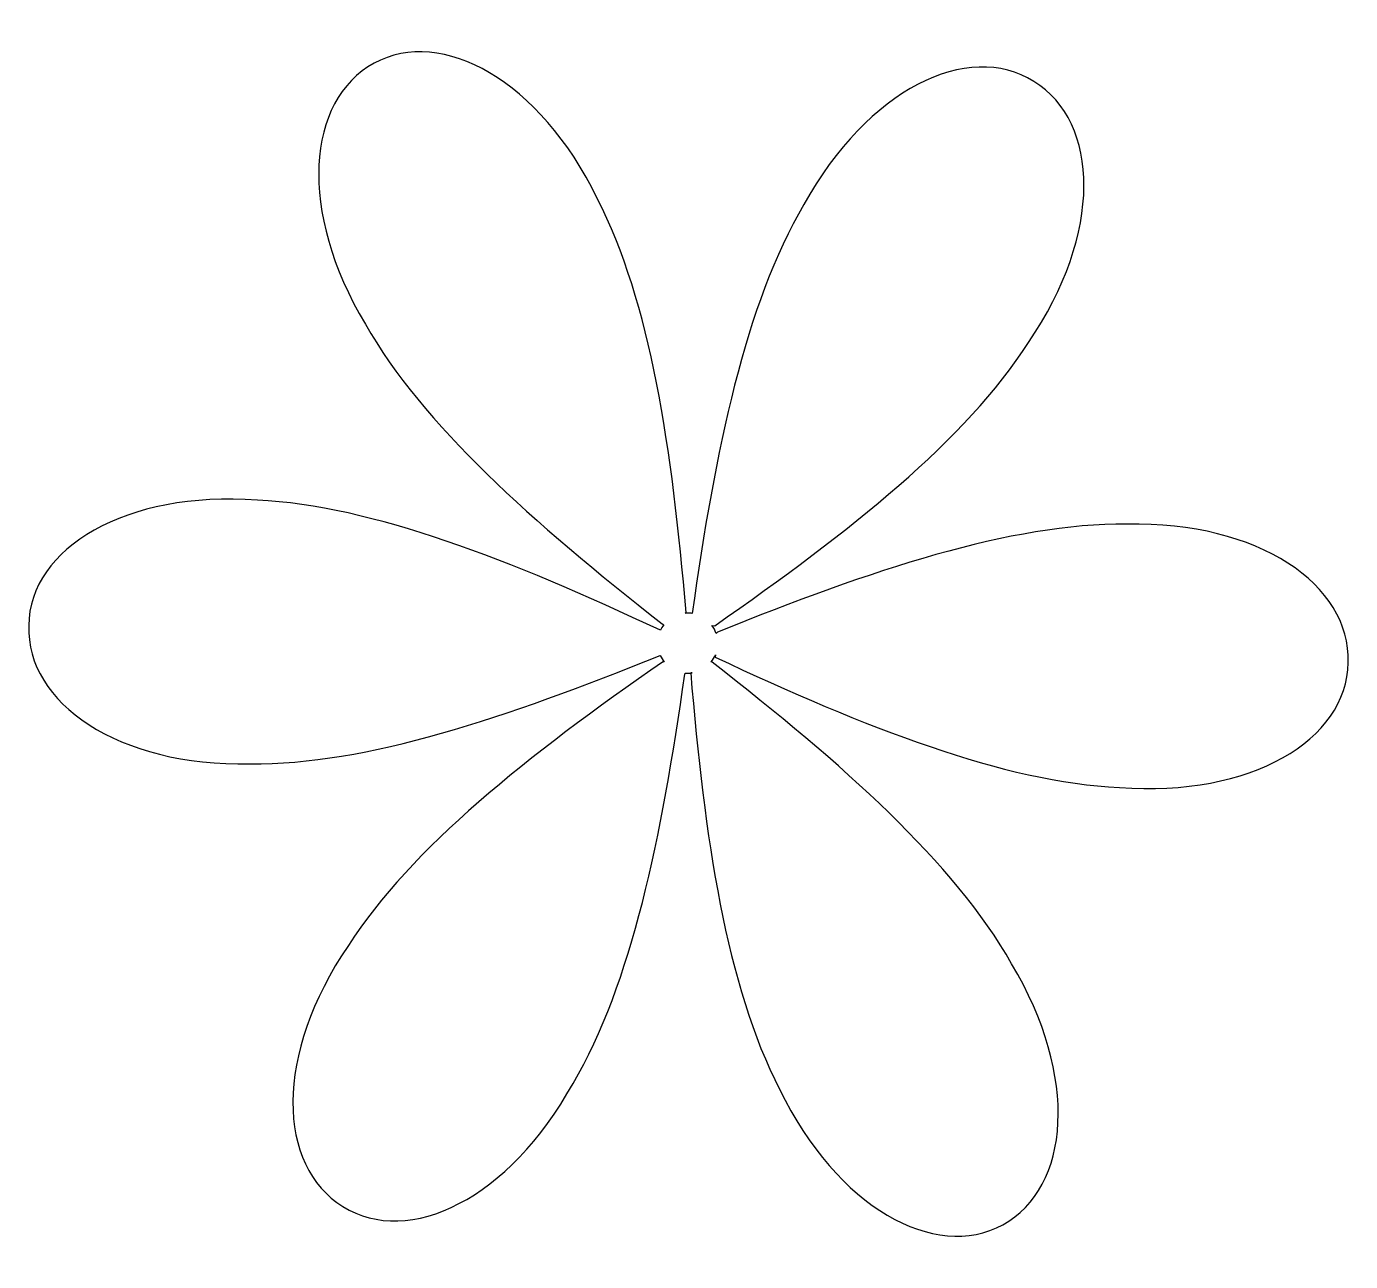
# Model space of a CAD drawing. Header units: centimetres. Extents: x -6.1 to 6.1, y -5.7 to 5.7.
import ezdxf

# ---------------------------------------------------------------- set-up
doc = ezdxf.new("R2010")
doc.units = ezdxf.units.CM
doc.header["$MEASUREMENT"] = 0
doc.layers.add('Camada 1', color=7, linetype='Continuous')

msp = doc.modelspace()

# ---------------------------------------------------------------- linework, layer by layer
at = {"layer": 'Camada 1'}
msp.add_open_spline([(-0.24208, 0.18621), (-1.438, 1.12019), (-2.45773, 2.02498), (-2.98713, 2.95777), (-2.98713, 2.95777), (-3.61144, 3.99774), (-3.53384, 5.02909), (-2.90693, 5.36969), (-2.90693, 5.36969), (-2.2787, 5.70944), (-1.37285, 5.2093), (-0.84339, 4.11932), (-0.84339, 4.11932), (-0.34957, 3.16105), (-0.14971, 1.80713), (-0.02255, 0.29109), (-0.02255, 0.29109), (-0.02255, 0.29109), (-0.03189, 0.28514), (-0.03189, 0.28514), (-0.03189, 0.28514), (-0.02393, 0.28583), (-0.01588, 0.28617), (-0.00773, 0.28617), (-0.00773, 0.28617), (0.00669, 0.28617), (0.02085, 0.28506), (0.03468, 0.28297), (0.03468, 0.28297), (0.03468, 0.28297), (0.03444, 0.28297), (0.03444, 0.28297), (0.03444, 0.28297), (0.246, 1.79027), (0.52508, 3.14412), (1.06669, 4.06238), (1.06669, 4.06238), (1.65518, 5.12823), (2.58479, 5.58352), (3.1936, 5.20064), (3.1936, 5.20064), (3.8054, 4.82295), (3.8317, 3.79679), (3.14404, 2.78788), (3.14404, 2.78788), (2.56627, 1.88861), (1.48918, 1.03385), (0.24233, 0.16943), (0.24233, 0.16943), (0.24233, 0.16943), (0.21685, 0.17226), (0.21685, 0.17226), (0.21685, 0.17226), (0.23336, 0.14972), (0.24659, 0.12461), (0.2558, 0.09762), (0.2558, 0.09762), (0.2558, 0.09762), (0.26789, 0.10857), (0.26789, 0.10857), (0.26789, 0.10857), (1.67627, 0.68086), (2.98228, 1.11645), (4.05294, 1.10893), (4.05294, 1.10893), (5.27442, 1.13221), (6.12076, 0.54931), (6.1001, -0.17075), (6.1001, -0.17075), (6.08759, -0.88994), (5.19938, -1.41681), (3.98478, -1.32711), (3.98478, -1.32711), (2.91663, -1.27806), (1.62835, -0.7704), (0.24556, -0.12098), (0.24556, -0.12098), (0.24556, -0.12098), (0.24871, -0.10037), (0.24871, -0.10037), (0.24871, -0.10037), (0.23874, -0.12397), (0.22561, -0.14588), (0.20984, -0.16559), (0.20984, -0.16559), (0.20984, -0.16559), (0.21778, -0.16789), (0.21778, -0.16789), (0.21778, -0.16789), (1.42404, -1.10581), (2.45282, -2.01717), (2.98794, -2.95692), (2.98794, -2.95692), (3.61183, -3.99861), (3.53338, -5.02821), (2.90602, -5.36968), (2.90602, -5.36968), (2.27824, -5.70946), (1.37279, -5.21016), (0.84288, -4.11675), (0.84288, -4.11675), (0.34724, -3.15724), (0.14769, -1.7927), (0.02026, -0.26664), (0.02026, -0.26664), (0.02026, -0.26664), (0.03492, -0.26712), (0.03492, -0.26712), (0.03492, -0.26712), (0.02103, -0.26926), (0.00679, -0.27037), (-0.0077, -0.27037), (-0.0077, -0.27037), (-0.01582, -0.27037), (-0.02381, -0.27003), (-0.03175, -0.26936), (-0.03175, -0.26936), (-0.03175, -0.26936), (-0.03432, -0.27846), (-0.03432, -0.27846), (-0.03432, -0.27846), (-0.2458, -1.78756), (-0.52435, -3.14186), (-1.06715, -4.06243), (-1.06715, -4.06243), (-1.65527, -5.12828), (-2.58356, -5.58273), (-3.19408, -5.20069), (-3.19408, -5.20069), (-3.80678, -4.82472), (-3.8322, -3.79681), (-3.1445, -2.78703), (-3.1445, -2.78703), (-2.56453, -1.88485), (-1.48289, -1.02813), (-0.23093, -0.16043), (-0.23093, -0.16043), (-0.23093, -0.16043), (-0.22342, -0.16789), (-0.22342, -0.16789), (-0.22342, -0.16789), (-0.23882, -0.14903), (-0.25178, -0.1281), (-0.26184, -0.10561), (-0.26184, -0.10561), (-0.26184, -0.10561), (-0.262, -0.10582), (-0.262, -0.10582), (-0.262, -0.10582), (-1.67302, -0.67825), (-2.98086, -1.11801), (-4.05208, -1.10899), (-4.05208, -1.10899), (-5.27401, -1.13227), (-6.12035, -0.54675), (-6.10011, 0.16985), (-6.10011, 0.16985), (-6.08889, 0.88989), (-5.19897, 1.41937), (-3.98524, 1.32968), (-3.98524, 1.32968), (-2.92077, 1.2793), (-1.63656, 0.77313), (-0.25909, 0.12686), (-0.25909, 0.12686), (-0.25909, 0.12686), (-0.2593, 0.12694), (-0.2593, 0.12694), (-0.2593, 0.12694), (-0.25089, 0.14472), (-0.24065, 0.16144), (-0.22882, 0.17689), (-0.22882, 0.17689), (-0.22882, 0.17689), (-0.24208, 0.18621), (-0.24208, 0.18621)], degree=3, knots=[0, 0, 0, 0, 0.02222222, 0.02222222, 0.02222222, 0.02222222, 0.04444444, 0.04444444, 0.04444444, 0.04444444, 0.06666667, 0.06666667, 0.06666667, 0.06666667, 0.08888889, 0.08888889, 0.08888889, 0.08888889, 0.11111111, 0.11111111, 0.11111111, 0.11111111, 0.13333333, 0.13333333, 0.13333333, 0.13333333, 0.15555556, 0.15555556, 0.15555556, 0.15555556, 0.17777778, 0.17777778, 0.17777778, 0.17777778, 0.2, 0.2, 0.2, 0.2, 0.22222222, 0.22222222, 0.22222222, 0.22222222, 0.24444444, 0.24444444, 0.24444444, 0.24444444, 0.26666667, 0.26666667, 0.26666667, 0.26666667, 0.28888889, 0.28888889, 0.28888889, 0.28888889, 0.31111111, 0.31111111, 0.31111111, 0.31111111, 0.33333333, 0.33333333, 0.33333333, 0.33333333, 0.35555556, 0.35555556, 0.35555556, 0.35555556, 0.37777778, 0.37777778, 0.37777778, 0.37777778, 0.4, 0.4, 0.4, 0.4, 0.42222222, 0.42222222, 0.42222222, 0.42222222, 0.44444444, 0.44444444, 0.44444444, 0.44444444, 0.46666667, 0.46666667, 0.46666667, 0.46666667, 0.48888889, 0.48888889, 0.48888889, 0.48888889, 0.51111111, 0.51111111, 0.51111111, 0.51111111, 0.53333333, 0.53333333, 0.53333333, 0.53333333, 0.55555556, 0.55555556, 0.55555556, 0.55555556, 0.57777778, 0.57777778, 0.57777778, 0.57777778, 0.6, 0.6, 0.6, 0.6, 0.62222222, 0.62222222, 0.62222222, 0.62222222, 0.64444444, 0.64444444, 0.64444444, 0.64444444, 0.66666667, 0.66666667, 0.66666667, 0.66666667, 0.68888889, 0.68888889, 0.68888889, 0.68888889, 0.71111111, 0.71111111, 0.71111111, 0.71111111, 0.73333333, 0.73333333, 0.73333333, 0.73333333, 0.75555556, 0.75555556, 0.75555556, 0.75555556, 0.77777778, 0.77777778, 0.77777778, 0.77777778, 0.8, 0.8, 0.8, 0.8, 0.82222222, 0.82222222, 0.82222222, 0.82222222, 0.84444444, 0.84444444, 0.84444444, 0.84444444, 0.86666667, 0.86666667, 0.86666667, 0.86666667, 0.88888889, 0.88888889, 0.88888889, 0.88888889, 0.91111111, 0.91111111, 0.91111111, 0.91111111, 0.93333333, 0.93333333, 0.93333333, 0.93333333, 0.95555556, 0.95555556, 0.95555556, 0.95555556, 1, 1, 1, 1], dxfattribs=at)

doc.saveas('drawing.dxf')
